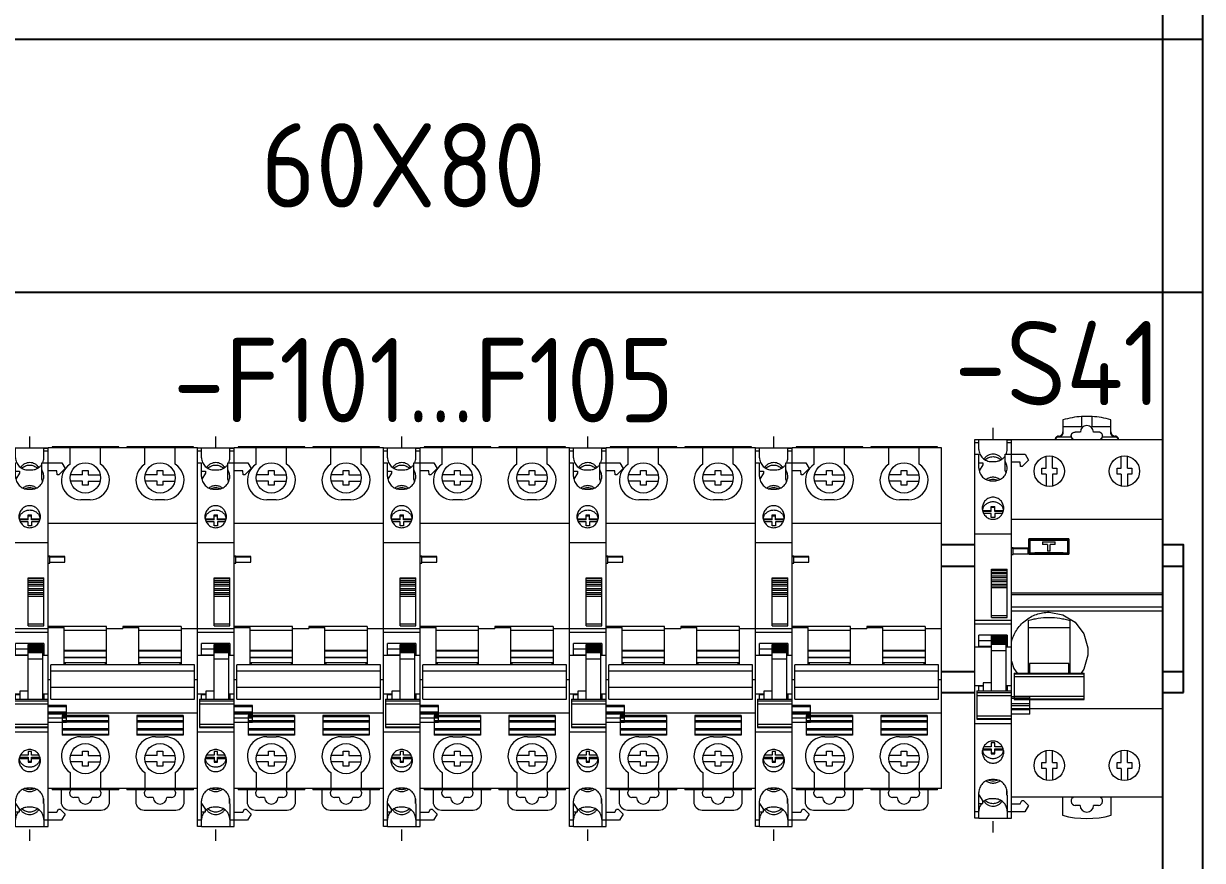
# Model space of a CAD drawing. Header units: millimetres. Extents: x 41350 to 54029, y 25852 to 34717.
# Drawn here: x 46993.9 to 47273.4, y 32630.7 to 32829.2 of the extents above; entities that cross this region are included whole.
import ezdxf
from ezdxf.enums import TextEntityAlignment as Align

# ---------------------------------------------------------------- set-up
doc = ezdxf.new("R2010")
doc.units = ezdxf.units.MM
doc.set_wipeout_variables(frame=1)
doc.layers.add('! NO PLOT !', color=7, linetype='Continuous', true_color=0xff75dd, plot=False)
doc.layers.add('000-PI-Oprema', color=30, linetype='Continuous', lineweight=5)
for name, color, linetype in [('000-PI_TEXT', 7, 'Continuous'), ('002-PI-Kabelska kanalica', 150, 'Continuous'), ('004-PI-DIN Šina', 3, 'Continuous')]:
    doc.layers.add(name, color=color, linetype=linetype)
doc.styles.add('PI0', font='isocpeur.ttf', dxfattribs={"width": 0.9})

# ---------------------------------------------------------------- blocks, each defined once
blk = doc.blocks.new('*U417')
at = {"layer": '002-PI-Kabelska kanalica'}
blk.add_line((40, -100), (40, 1140), dxfattribs=at)
blk = doc.blocks.new('*U273')
at = {"layer": '004-PI-DIN Šina'}
blk.add_lwpolyline([(370, -17.5), (370, 17.5), (0, 17.5), (0, -17.5)], close=True, dxfattribs=at)
for points in [[(0, 12.5), (370, 12.5)], [(0, -12.5), (370, -12.5)]]:
    blk.add_lwpolyline(points, dxfattribs=at)
blk = doc.blocks.new('*U434')
at = {"layer": '002-PI-Kabelska kanalica'}
for p, q in [((-20, 279), (40, 279)), ((-20, -100), (-20, 279)), ((40, -100), (40, 279))]:
    blk.add_line(p, q, dxfattribs=at)
blk = doc.blocks.new('A9N61526')
at = {"layer": '000-PI-Oprema'}
for p, q in [((-10.45, -42.5), (-11.59, -42.5)), ((-6.11, -42.5), (-7.25, -42.5)), ((7.25, -42.5), (6.11, -42.5)), ((11.59, -42.5), (10.45, -42.5)), ((-12.6, -45.5), (-5.1, -45.5)), ((5.1, -45.5), (12.6, -45.5))]:
    blk.add_line(p, q, dxfattribs=at)
for centre, radius, start, end in [((-12.6, -43.5), 2, 180, 270), ((-8.85, -42.5), 1.6, 180, 0), ((-5.1, -43.5), 2, 270, 0), ((5.1, -43.5), 2, 180, 270), ((8.85, -42.5), 1.6, 180, 0), ((12.6, -43.5), 2, 270, 0)]:
    blk.add_arc(centre, radius, start, end, dxfattribs=at)
blk.add_wipeout([(-17.7, 40.4), (17.7, 40.4), (17.7, -40.4), (-17.7, -40.4)]).dxf.layer = '000-PI-Oprema'
for p, q in [((-17.7, -40.4), (-17.7, 40.4)), ((17.7, 40.4), (-17.7, 40.4)), ((-16.75, 40.7), (-16.75, 40.4)), ((-0.95, 40.7), (-16.75, 40.7)), ((-12.45, 36.56), (-12.45, 40.4)), ((-5.25, 36.56), (-5.25, 40.4)), ((-0.95, 40.4), (-0.95, 40.7)), ((0.95, 40.7), (0.95, 40.4)), ((16.75, 40.7), (0.95, 40.7)), ((5.25, 36.56), (5.25, 40.4)), ((12.45, 36.56), (12.45, 40.4)), ((16.75, 40.4), (16.75, 40.7)), ((17.7, -40.4), (17.7, 40.4)), ((-9.55, 34.05), (-12.37, 34.05)), ((-9.55, 34.05), (-9.55, 35.05)), ((-9.55, 35.05), (-8.15, 35.05)), ((-8.15, 35.05), (-8.15, 34.05)), ((-8.15, 34.05), (-5.33, 34.05)), ((8.15, 34.05), (5.33, 34.05)), ((8.15, 34.05), (8.15, 35.05)), ((8.15, 35.05), (9.55, 35.05)), ((9.55, 35.05), (9.55, 34.05)), ((9.55, 34.05), (12.37, 34.05)), ((-9.55, 32.55), (-12.37, 32.55)), ((-9.55, 31.55), (-9.55, 32.55)), ((-8.15, 31.55), (-9.55, 31.55)), ((-8.15, 32.55), (-8.15, 31.55)), ((-8.15, 32.55), (-5.33, 32.55)), ((8.15, 32.55), (5.33, 32.55)), ((8.15, 31.55), (8.15, 32.55)), ((9.55, 31.55), (8.15, 31.55)), ((9.55, 32.55), (9.55, 31.55)), ((9.55, 32.55), (12.37, 32.55)), ((-7.75, 28.1), (-9.95, 28.1)), ((9.95, 28.1), (7.75, 28.1)), ((17.7, 22.5), (-17.7, 22.5)), ((-3.85, -1.98), (-17.7, -1.98)), ((-17.7, -2.22), (-13.85, -2.22)), ((-13.85, -11.05), (-13.85, -2.22)), ((-13.85, -2.78), (-3.85, -2.78)), ((-3.85, -11.05), (-3.85, -1.98)), ((-3.85, -2.39), (0, -2.39)), ((0, -1.98), (0, -2.39)), ((13.85, -1.98), (0, -1.98)), ((0, -2.22), (3.85, -2.22)), ((3.85, -11.05), (3.85, -2.22)), ((3.85, -2.78), (13.85, -2.78)), ((13.85, -1.98), (13.85, -11.05)), ((13.85, -2.39), (17.7, -2.39)), ((-3.85, -7.66), (-13.85, -7.66)), ((-13.85, -7.71), (-3.85, -7.71)), ((13.85, -7.66), (3.85, -7.66)), ((3.85, -7.71), (13.85, -7.71)), ((-17, -19.18), (-17, -11.05)), ((17, -11.05), (-17, -11.05)), ((-3.85, -9.29), (-13.85, -9.29)), ((-13.85, -9.34), (-3.85, -9.34)), ((-3.85, -10.55), (-13.85, -10.55)), ((-13.85, -10.56), (-13.65, -10.56)), ((-13.65, -10.56), (-13.65, -11.05)), ((-4.05, -10.56), (-3.85, -10.56)), ((-4.05, -11.05), (-4.05, -10.56)), ((13.85, -9.29), (3.85, -9.29)), ((3.85, -9.34), (13.85, -9.34)), ((13.85, -10.55), (3.85, -10.55)), ((3.85, -10.56), (4.05, -10.56)), ((4.05, -10.56), (4.05, -11.05)), ((13.65, -10.56), (13.85, -10.56)), ((13.65, -11.05), (13.65, -10.56)), ((17, -19.18), (17, -11.05)), ((-17, -12.49), (17, -12.49)), ((-17, -14.61), (-17.7, -14.61)), ((17, -16.41), (-17, -16.41)), ((17.7, -14.61), (17, -14.61)), ((-17, -19.18), (17, -19.18)), ((17.7, -22.5), (-17.7, -22.5)), ((-3.35, -23.1), (-14.35, -23.1)), ((-14.35, -23.1), (-14.35, -27.7)), ((-14.35, -23.3), (-3.35, -23.3)), ((-3.35, -24.3), (-14.35, -24.3)), ((-14.35, -24.6), (-3.35, -24.6)), ((-3.35, -23.1), (-3.35, -27.7)), ((14.35, -23.1), (3.35, -23.1)), ((3.35, -23.1), (3.35, -27.7)), ((3.35, -23.3), (14.35, -23.3)), ((14.35, -24.3), (3.35, -24.3)), ((3.35, -24.6), (14.35, -24.6)), ((14.35, -23.1), (14.35, -27.7)), ((-3.35, -26.2), (-14.35, -26.2)), ((-14.35, -26.5), (-3.35, -26.5)), ((-14.35, -27.5), (-3.35, -27.5)), ((-3.35, -27.7), (-14.35, -27.7)), ((14.35, -26.2), (3.35, -26.2)), ((3.35, -26.5), (14.35, -26.5)), ((3.35, -27.5), (14.35, -27.5)), ((14.35, -27.7), (3.35, -27.7)), ((-9.95, -28.1), (-7.75, -28.1)), ((7.75, -28.1), (9.95, -28.1)), ((-9.55, -32.55), (-12.37, -32.55)), ((-9.55, -31.55), (-8.15, -31.55)), ((-9.55, -32.55), (-9.55, -31.55)), ((-8.15, -31.55), (-8.15, -32.55)), ((-8.15, -32.55), (-5.33, -32.55)), ((8.15, -32.55), (5.33, -32.55)), ((8.15, -31.55), (9.55, -31.55)), ((8.15, -32.55), (8.15, -31.55)), ((9.55, -31.55), (9.55, -32.55)), ((9.55, -32.55), (12.37, -32.55)), ((-9.55, -34.05), (-12.37, -34.05)), ((-9.55, -35.05), (-9.55, -34.05)), ((-8.15, -35.05), (-9.55, -35.05)), ((-8.15, -34.05), (-5.33, -34.05)), ((-8.15, -34.05), (-8.15, -35.05)), ((8.15, -34.05), (5.33, -34.05)), ((8.15, -35.05), (8.15, -34.05)), ((9.55, -35.05), (8.15, -35.05)), ((9.55, -34.05), (12.37, -34.05)), ((9.55, -34.05), (9.55, -35.05)), ((-12.45, -36.56), (-12.45, -40.4)), ((-5.25, -36.56), (-5.25, -40.4)), ((5.25, -36.56), (5.25, -40.4)), ((12.45, -36.56), (12.45, -40.4)), ((17.7, -40.4), (-17.7, -40.4)), ((-16.75, -40.4), (-16.75, -40.7)), ((-0.95, -40.7), (-16.75, -40.7)), ((-14.6, -40.7), (-14.6, -43.5)), ((-3.1, -43.5), (-3.1, -40.7)), ((-0.95, -40.7), (-0.95, -40.4)), ((0.95, -40.4), (0.95, -40.7)), ((16.75, -40.7), (0.95, -40.7)), ((3.1, -40.7), (3.1, -43.5)), ((14.6, -43.5), (14.6, -40.7)), ((16.75, -40.7), (16.75, -40.4))]:
    blk.add_line(p, q, dxfattribs=at)
for centre in [(-8.85, 33.3), (8.85, 33.3), (-8.85, -33.3), (8.85, -33.3)]:
    blk.add_circle(centre, 3.6, dxfattribs=at)
for centre, radius, start, end in [((-9.95, 32.7), 4.6, 122.9216, 269.9987), ((-7.75, 32.7), 4.6, 269.9922, 57.0813), ((7.75, 32.7), 4.6, 122.9216, 269.9987), ((9.95, 32.7), 4.6, 269.9922, 57.0813), ((-9.95, -32.7), 4.6, 89.9922, 237.0813), ((-7.75, -32.7), 4.6, 302.9216, 89.9987), ((7.75, -32.7), 4.6, 89.9922, 237.0813), ((9.95, -32.7), 4.6, 302.9216, 89.9987), ((-11.59, -41.5), 1, 121.2363, 270), ((-6.11, -41.5), 1, 270, 58.7621), ((6.11, -41.5), 1, 121.2363, 270), ((11.59, -41.5), 1, 270, 58.7621)]:
    blk.add_arc(centre, radius, start, end, dxfattribs=at)
blk = doc.blocks.new('A9A26919')
at = {"layer": '000-PI-Oprema'}
for p, q in [((6.49, 38.5), (6.4, 39.5)), ((8.4, 40), (6.9, 38.5)), ((7.59, 41.4), (8.4, 40)), ((6.9, 38.5), (6.49, 38.5)), ((8.35, 17.78), (8.35, 19.13)), ((8.7, -20.25), (8.7, -16.16)), ((6.4, -41.5), (6.83, -40.75)), ((6.83, -40.75), (7.2, -40.75)), ((7.2, -40.75), (8.4, -41.95)), ((8.4, -41.95), (7.56, -43.4))]:
    blk.add_line(p, q, dxfattribs=at)
blk.add_wipeout([(-4.35, 44.9), (4.35, 44.9), (4.35, -44.9), (-4.35, -44.9)]).dxf.layer = '000-PI-Oprema'
for p, q in [((0, 44.98), (0, 47.65)), ((-4.35, -44.9), (-4.35, 44.9)), ((-4.35, 44.9), (4.35, 44.9)), ((-3.35, 42.57), (-3.35, 44.9)), ((3.35, 42.57), (3.35, 44.83)), ((3.35, 44.83), (4.35, 44.83)), ((4.35, -14.69), (4.35, 44.9)), ((-3.35, 44.13), (-4.35, 44.13)), ((4.35, 44.13), (3.35, 44.13)), ((-4.35, 41.4), (-3.35, 41.4)), ((-3.35, 38.13), (-3.35, 41.4)), ((-3.35, 39.4), (-2.4, 39.4)), ((-2.4, 39.4), (-2.4, 38.9)), ((-0.35, 39.68), (0.35, 39.68)), ((2.85, 37.54), (2.85, 41.4)), ((2.85, 41.4), (7.59, 41.4)), ((6.4, 39.5), (4.35, 39.5)), ((-2.4, 38.9), (-3.28, 37.51)), ((-0.35, 35.11), (0.34, 35.11)), ((-2.5, 28.1), (-0.4, 28.1)), ((-0.4, 27.84), (-0.4, 29.02)), ((-0.4, 29.02), (0.4, 29.02)), ((0.4, 28.76), (-0.4, 28.76)), ((0.4, 27.84), (0.4, 29.02)), ((0.4, 28.1), (2.5, 28.1)), ((-0.4, 27.84), (-2.44, 27.84)), ((-0.4, 27.35), (-2.23, 27.35)), ((-0.4, 26.43), (-0.4, 27.35)), ((0.4, 26.43), (-0.4, 26.43)), ((2.44, 27.84), (0.4, 27.84)), ((0.4, 27.35), (0.4, 26.43)), ((2.23, 27.35), (0.4, 27.35)), ((-4.35, 22.5), (4.35, 22.5)), ((4.35, 19.22), (4.75, 19.22)), ((4.75, 19.21), (4.35, 19.21)), ((4.75, 19.06), (4.35, 19.06)), ((4.35, 17.6), (4.75, 17.6)), ((4.75, 17.6), (4.75, 19.22)), ((4.75, 19.13), (8.35, 19.13)), ((8.35, 19.12), (4.75, 19.12)), ((4.75, 19.07), (8.35, 19.07)), ((4.75, 17.78), (8.35, 17.78)), ((-0.35, 2.67), (-0.35, 14.13)), ((-0.35, 14.13), (3.35, 14.13)), ((3.35, 14.02), (-0.35, 14.02)), ((3.35, 2.67), (3.35, 14.13)), ((3.35, 13.86), (-0.35, 13.86)), ((3.35, 13.38), (-0.35, 13.38)), ((3.35, 13.02), (-0.35, 13.02)), ((3.35, 12.49), (-0.35, 12.49)), ((3.35, 12.09), (-0.35, 12.09)), ((3.35, 11.52), (-0.35, 11.52)), ((3.35, 11.12), (-0.35, 11.12)), ((3.35, 10.54), (-0.35, 10.54)), ((3.35, 10.11), (-0.35, 10.11)), ((-0.35, 9.77), (3.35, 9.77)), ((3.35, 3.12), (-0.35, 3.12)), ((4.35, 1.99), (-4.35, 1.99)), ((-4.35, 1.18), (4.35, 1.18)), ((-0.35, 2.67), (3.35, 2.67)), ((-3.35, -4.23), (-3.35, -1.52)), ((3.35, -1.52), (-3.35, -1.52)), ((-3.35, -2.76), (-0.35, -2.76)), ((-0.35, -14.69), (-0.35, -1.69)), ((-0.35, -1.69), (3.15, -1.69)), ((3.15, -1.73), (-0.35, -1.73)), ((-0.35, -1.84), (3.15, -1.84)), ((3.15, -2.18), (-0.35, -2.18)), ((-0.35, -2.4), (3.15, -2.4)), ((3.15, -2.74), (-0.35, -2.74)), ((3.15, -14.69), (3.15, -1.69)), ((3.15, -2.76), (3.35, -2.76)), ((3.35, -1.52), (3.35, -4.23)), ((-0.35, -4.36), (-4.35, -4.36)), ((-0.35, -4.23), (-3.35, -4.23)), ((-0.35, -2.96), (3.15, -2.96)), ((3.15, -3.3), (-0.35, -3.3)), ((-0.35, -3.42), (3.15, -3.42)), ((3.15, -3.73), (-0.35, -3.73)), ((-0.35, -5.13), (3.15, -5.13)), ((3.35, -4.23), (3.15, -4.23)), ((4.35, -4.36), (3.15, -4.36)), ((-2.35, -13.53), (-4.35, -13.53)), ((-2.35, -13.64), (-3.35, -13.64)), ((-3.35, -14.69), (-3.35, -13.64)), ((-0.35, -12.81), (-2.35, -12.81)), ((-2.35, -12.81), (-2.35, -14.69)), ((4.35, -13.53), (3.15, -13.53)), ((3.35, -13.64), (3.15, -13.64)), ((3.35, -13.64), (3.35, -14.69)), ((-3.85, -14.69), (4.4, -14.69)), ((-3.85, -14.69), (-3.85, -21.44)), ((4.4, -15.17), (-3.85, -15.17)), ((-3.85, -15.81), (4.4, -15.81)), ((4.4, -21.44), (4.4, -14.69)), ((8.7, -16.16), (4.4, -16.16)), ((4.4, -16.46), (8.7, -16.46)), ((8.7, -17.81), (4.4, -17.81)), ((8.7, -18.24), (4.4, -18.24)), ((4.4, -19.15), (8.7, -19.15)), ((4.4, -20.7), (-3.85, -20.7)), ((4.4, -21.35), (-3.85, -21.35)), ((-3.85, -21.44), (4.4, -21.44)), ((4.35, -44.9), (4.35, -21.44)), ((8.7, -20.25), (4.4, -20.25)), ((4.35, -22.5), (-4.35, -22.5)), ((0.4, -27.07), (-0.4, -27.07)), ((-0.4, -27.07), (-0.4, -27.99)), ((0.4, -27.99), (0.4, -27.07)), ((-2.5, -28.74), (-0.4, -28.74)), ((-2.43, -28.48), (-0.4, -28.48)), ((-0.4, -27.99), (-2.23, -27.99)), ((-0.4, -28.48), (-0.4, -29.66)), ((-0.4, -29.4), (0.4, -29.4)), ((-0.4, -29.66), (0.4, -29.66)), ((2.23, -27.99), (0.4, -27.99)), ((0.4, -28.48), (2.43, -28.48)), ((0.4, -29.66), (0.4, -28.48)), ((0.4, -28.74), (2.5, -28.74)), ((0.34, -35.78), (-0.35, -35.78)), ((-3.35, -44.9), (-3.35, -38.81)), ((3.28, -39.42), (3.28, -38.21)), ((-3.35, -39.4), (-2.4, -40.9)), ((-3.35, -41.4), (-2.4, -41.4)), ((-2.4, -41.4), (-2.4, -40.9)), ((0.35, -40.32), (-0.35, -40.32)), ((3.35, -39.42), (3.28, -39.42)), ((3.35, -39.42), (3.35, -44.9)), ((4.35, -41.5), (6.4, -41.5)), ((-3.35, -43.4), (-4.35, -43.4)), ((7.56, -43.4), (3.35, -43.4)), ((-3.35, -44.9), (4.35, -44.9)), ((0, -48.29), (0, -45.62))]:
    blk.add_line(p, q, dxfattribs=at)
for centre, radius, start, end in [((2.06, 36.41), 1.22, 29.3243, 31.0497), ((-0.15, 27.72), 2.4, 161.5352, 169.5192), ((0.15, 27.72), 2.4, 10.3265, 18.4656), ((-0.15, -28.36), 2.4, 190.6257, 198.4672), ((0.15, -28.36), 2.4, 341.5352, 349.5468), ((0.31, -38.81), 3.03, 349.6618, 0.0032), ((-0.41, -43.3), 2.97, 129.549, 132.1537), ((0.26, -38.8), 3.08, 348.3631, 349.6364)]:
    blk.add_arc(centre, radius, start, end, dxfattribs=at)
blk.add_ellipse((0.34, 35.83), major_axis=(0, 3.11), ratio=0.965926, start_param=-1.171263, end_param=-0.98907, dxfattribs=at)
for points, knots in [([(-3.35, 42.57), (-3.35, 42.38), (-3.31, 42), (-3.14, 41.46), (-2.86, 40.95), (-2.48, 40.51), (-2.03, 40.15), (-1.5, 39.88), (-0.94, 39.71), (-0.55, 39.68), (-0.35, 39.68)], [0, 0, 0, 0, 0.12283, 0.246082, 0.369858, 0.494448, 0.619883, 0.746065, 0.872922, 1, 1, 1, 1]), ([(3.09, 41.4), (3.18, 41.58), (3.31, 41.97), (3.35, 42.37), (3.35, 42.57)], [0, 0, 0, 0, 0.500894, 1, 1, 1, 1]), ([(0, 41.42), (-0.21, 41.42), (-0.64, 41.37), (-1.24, 41.13), (-1.77, 40.77), (-2.04, 40.44), (-2.16, 40.27)], [0, 0, 0, 0, 0.252199, 0.50339, 0.752759, 1, 1, 1, 1]), ([(-1.86, 40.07), (-1.74, 40.19), (-1.47, 40.41), (-1.02, 40.66), (-0.52, 40.81), (-0.17, 40.85), (0, 40.85)], [0, 0, 0, 0, 0.247994, 0.497579, 0.748485, 1, 1, 1, 1]), ([(2.16, 40.27), (2.04, 40.44), (1.77, 40.77), (1.24, 41.13), (0.64, 41.37), (0.21, 41.42), (0, 41.42)], [0, 0, 0, 0, 0.247241, 0.49661, 0.747801, 1, 1, 1, 1]), ([(0, 40.85), (0.17, 40.85), (0.52, 40.81), (1.02, 40.66), (1.47, 40.41), (1.74, 40.19), (1.86, 40.07)], [0, 0, 0, 0, 0.251515, 0.502421, 0.752006, 1, 1, 1, 1]), ([(0.35, 39.68), (0.6, 39.68), (1.09, 39.74), (1.78, 39.99), (2.39, 40.41), (2.72, 40.78), (2.85, 40.98)], [0, 0, 0, 0, 0.252113, 0.503275, 0.752671, 1, 1, 1, 1]), ([(3.34, 38.13), (3.34, 38.42), (3.26, 39.01), (3.01, 39.54), (2.85, 39.78)], [0, 0, 0, 0, 0.499874, 1, 1, 1, 1]), ([(-3.35, 38.13), (-3.35, 37.94), (-3.31, 37.54), (-3.14, 36.98), (-2.86, 36.45), (-2.49, 35.99), (-2.03, 35.61), (-1.51, 35.33), (-0.94, 35.15), (-0.55, 35.11), (-0.35, 35.11)], [0, 0, 0, 0, 0.12454, 0.249225, 0.374031, 0.498989, 0.624089, 0.749313, 0.874652, 1, 1, 1, 1]), ([(0.34, 35.11), (0.54, 35.11), (0.94, 35.15), (1.5, 35.33), (2.03, 35.61), (2.48, 35.99), (2.86, 36.45), (3.13, 36.98), (3.3, 37.54), (3.34, 37.94), (3.34, 38.13)], [0, 0, 0, 0, 0.125339, 0.250659, 0.375878, 0.500972, 0.625937, 0.750746, 0.875449, 1, 1, 1, 1]), ([(0, 35.96), (-0.15, 35.96), (-0.44, 35.93), (-0.86, 35.83), (-1.26, 35.65), (-1.5, 35.49), (-1.62, 35.4)], [0, 0, 0, 0, 0.251013, 0.501833, 0.751526, 1, 1, 1, 1]), ([(-1.19, 35.23), (-1, 35.33), (-0.62, 35.47), (-0.2, 35.52), (0, 35.52)], [0, 0, 0, 0, 0.499048, 1, 1, 1, 1]), ([(1.62, 35.4), (1.5, 35.49), (1.26, 35.65), (0.86, 35.83), (0.44, 35.93), (0.15, 35.96), (0, 35.96)], [0, 0, 0, 0, 0.248477, 0.498171, 0.74899, 1, 1, 1, 1]), ([(0, 35.52), (0.2, 35.52), (0.61, 35.47), (1, 35.33), (1.18, 35.24)], [0, 0, 0, 0, 0.500948, 1, 1, 1, 1]), ([(0, 31.21), (-0.17, 31.21), (-0.51, 31.18), (-0.99, 31.02), (-1.44, 30.78), (-1.83, 30.45), (-2.14, 30.05), (-2.37, 29.6), (-2.52, 29.11), (-2.55, 28.78), (-2.55, 28.61)], [0, 0, 0, 0, 0.125049, 0.250187, 0.375185, 0.500183, 0.62516, 0.750067, 0.875091, 1, 1, 1, 1]), ([(2.55, 28.61), (2.55, 28.94), (2.45, 29.45), (2.14, 30.05), (1.82, 30.45), (1.44, 30.78), (0.99, 31.02), (0.51, 31.18), (0.17, 31.21), (0, 31.21)], [0, 0, 0, 0, 0.249133, 0.374157, 0.499271, 0.624425, 0.749555, 0.874826, 1, 1, 1, 1]), ([(-2.55, 28.61), (-2.55, 28.27), (-2.45, 27.76), (-2.14, 27.16), (-1.83, 26.76), (-1.44, 26.43), (-0.99, 26.18), (-0.51, 26.03), (-0.17, 25.99), (0, 25.99)], [0, 0, 0, 0, 0.249122, 0.37418, 0.499329, 0.624506, 0.749633, 0.874873, 1, 1, 1, 1]), ([(-2.43, 28.48), (-2.39, 28.61), (-2.28, 28.85), (-2.07, 29.18), (-1.81, 29.47), (-1.4, 29.81), (-0.8, 30.11), (-0.27, 30.19), (0, 30.19)], [0, 0, 0, 0, 0.123205, 0.246879, 0.371214, 0.496235, 0.747321, 1, 1, 1, 1]), ([(0, 30.19), (0.27, 30.19), (0.8, 30.11), (1.4, 29.81), (1.81, 29.47), (2.07, 29.18), (2.28, 28.85), (2.39, 28.61), (2.43, 28.48)], [0, 0, 0, 0, 0.252679, 0.503765, 0.628786, 0.753121, 0.876795, 1, 1, 1, 1]), ([(0, 25.99), (0.17, 25.99), (0.51, 26.03), (0.99, 26.18), (1.44, 26.43), (1.83, 26.76), (2.14, 27.16), (2.37, 27.61), (2.52, 28.1), (2.55, 28.44), (2.55, 28.61)], [0, 0, 0, 0, 0.125002, 0.250109, 0.375104, 0.500125, 0.625139, 0.75008, 0.875117, 1, 1, 1, 1]), ([(0, -26.64), (-0.17, -26.64), (-0.51, -26.67), (-0.99, -26.83), (-1.44, -27.08), (-1.83, -27.41), (-2.14, -27.81), (-2.45, -28.41), (-2.55, -28.92), (-2.55, -29.26)], [0, 0, 0, 0, 0.125108, 0.25033, 0.37544, 0.500605, 0.62575, 0.750815, 1, 1, 1, 1]), ([(2.55, -29.26), (2.55, -29.09), (2.52, -28.75), (2.38, -28.26), (2.14, -27.81), (1.83, -27.41), (1.44, -27.08), (0.99, -26.83), (0.51, -26.67), (0.17, -26.64), (0, -26.64)], [0, 0, 0, 0, 0.12491, 0.249964, 0.374917, 0.499931, 0.624943, 0.749925, 0.875017, 1, 1, 1, 1]), ([(-2.55, -29.26), (-2.55, -29.43), (-2.52, -29.77), (-2.38, -30.25), (-2.14, -30.71), (-1.83, -31.11), (-1.44, -31.44), (-0.99, -31.68), (-0.51, -31.83), (-0.17, -31.87), (0, -31.87)], [0, 0, 0, 0, 0.124932, 0.249977, 0.374903, 0.499888, 0.624882, 0.749865, 0.87498, 1, 1, 1, 1]), ([(0, -30.83), (-0.27, -30.83), (-0.8, -30.75), (-1.4, -30.45), (-1.81, -30.11), (-2.07, -29.82), (-2.28, -29.49), (-2.39, -29.24), (-2.43, -29.12)], [0, 0, 0, 0, 0.252679, 0.503765, 0.628786, 0.753121, 0.876795, 1, 1, 1, 1]), ([(2.43, -29.12), (2.39, -29.24), (2.28, -29.49), (2.07, -29.82), (1.81, -30.11), (1.4, -30.45), (0.8, -30.75), (0.27, -30.83), (0, -30.83)], [0, 0, 0, 0, 0.123205, 0.246879, 0.371214, 0.496235, 0.747321, 1, 1, 1, 1]), ([(0, -31.87), (0.17, -31.87), (0.51, -31.83), (0.99, -31.68), (1.44, -31.44), (1.83, -31.11), (2.14, -30.71), (2.45, -30.11), (2.55, -29.6), (2.55, -29.26)], [0, 0, 0, 0, 0.125145, 0.250393, 0.375506, 0.500654, 0.625772, 0.750811, 1, 1, 1, 1]), ([(-0.35, -35.78), (-0.55, -35.78), (-0.94, -35.82), (-1.51, -36), (-2.04, -36.28), (-2.49, -36.66), (-2.87, -37.13), (-3.14, -37.65), (-3.31, -38.22), (-3.35, -38.61), (-3.35, -38.81)], [0, 0, 0, 0, 0.125272, 0.250539, 0.375717, 0.500798, 0.625767, 0.750613, 0.875374, 1, 1, 1, 1]), ([(-1.59, -36.06), (-1.37, -36.23), (-0.86, -36.51), (-0.29, -36.6), (0, -36.6)], [0, 0, 0, 0, 0.498195, 1, 1, 1, 1]), ([(0, -36.16), (-0.2, -36.16), (-0.59, -36.11), (-0.97, -35.98), (-1.15, -35.89)], [0, 0, 0, 0, 0.500887, 1, 1, 1, 1]), ([(1.14, -35.89), (0.97, -35.98), (0.59, -36.11), (0.2, -36.16), (0, -36.16)], [0, 0, 0, 0, 0.499114, 1, 1, 1, 1]), ([(0, -36.6), (0.28, -36.6), (0.86, -36.51), (1.37, -36.23), (1.59, -36.06)], [0, 0, 0, 0, 0.501799, 1, 1, 1, 1]), ([(3.34, -38.81), (3.34, -38.61), (3.31, -38.22), (3.14, -37.65), (2.86, -37.13), (2.49, -36.66), (2.03, -36.28), (1.51, -36), (0.94, -35.82), (0.54, -35.78), (0.34, -35.78)], [0, 0, 0, 0, 0.124588, 0.249373, 0.374204, 0.499185, 0.624278, 0.749439, 0.874757, 1, 1, 1, 1]), ([(-2.69, -41.4), (-2.79, -41.53), (-2.98, -41.8), (-3.19, -42.25), (-3.32, -42.72), (-3.35, -43.05), (-3.35, -43.22)], [0, 0, 0, 0, 0.251532, 0.501774, 0.751286, 1, 1, 1, 1]), ([(-0.35, -40.32), (-0.53, -40.32), (-0.88, -40.35), (-1.39, -40.48), (-1.87, -40.7), (-2.17, -40.9), (-2.3, -41.01)], [0, 0, 0, 0, 0.251084, 0.501926, 0.751596, 1, 1, 1, 1]), ([(-2.16, -40.91), (-2.04, -41.08), (-1.77, -41.41), (-1.24, -41.77), (-0.64, -42), (-0.21, -42.06), (0, -42.06)], [0, 0, 0, 0, 0.247243, 0.496613, 0.747803, 1, 1, 1, 1]), ([(0, -41.49), (-0.17, -41.49), (-0.52, -41.45), (-1.02, -41.3), (-1.47, -41.05), (-1.74, -40.83), (-1.86, -40.71)], [0, 0, 0, 0, 0.251513, 0.502419, 0.752004, 1, 1, 1, 1]), ([(1.86, -40.71), (1.74, -40.83), (1.47, -41.05), (1.02, -41.3), (0.52, -41.45), (0.17, -41.49), (0, -41.49)], [0, 0, 0, 0, 0.247996, 0.497581, 0.748487, 1, 1, 1, 1]), ([(0, -42.06), (0.21, -42.06), (0.64, -42), (1.24, -41.77), (1.77, -41.41), (2.04, -41.08), (2.16, -40.91)], [0, 0, 0, 0, 0.252197, 0.503387, 0.752757, 1, 1, 1, 1]), ([(3.35, -43.22), (3.35, -43.03), (3.31, -42.65), (3.14, -42.1), (2.86, -41.59), (2.48, -41.15), (2.03, -40.79), (1.5, -40.52), (0.94, -40.35), (0.55, -40.32), (0.35, -40.32)], [0, 0, 0, 0, 0.12283, 0.246082, 0.369858, 0.494448, 0.619883, 0.746065, 0.872922, 1, 1, 1, 1])]:
    blk.add_open_spline(points, degree=3, knots=knots, dxfattribs=at)
blk.add_open_spline([(-3.35, -44.9), (-3.68, -44.9), (-4.02, -44.9), (-4.35, -44.9)], degree=3, dxfattribs=at)
blk = doc.blocks.new('*U490')
at = {"layer": '! NO PLOT !'}
blk.add_blockref('A9N61526', (4.35, 4.82), dxfattribs=at)
blk.add_blockref('A9A26919', (-17.7, 0.32), dxfattribs=at)
blk = doc.blocks.new('*U491')
at = {"layer": '! NO PLOT !', "color": 0, "linetype": 'ByBlock', "lineweight": -2, "transparency": 16777216}
blk.add_blockref('*U490', (0, 0), dxfattribs=at)
blk.add_blockref('*U490', (44.1, 0), dxfattribs=at)
blk.add_blockref('*U490', (88.2, 0), dxfattribs=at)
blk.add_blockref('*U490', (132.3, 0), dxfattribs=at)
blk.add_blockref('*U490', (176.4, 0), dxfattribs=at)
blk = doc.blocks.new('A9R61225')
at = {"layer": '000-PI-Oprema'}
for p, q in [((-1.25, 47.86), (-1.25, 45.4)), ((1.25, 45.4), (1.25, 47.87)), ((-5.7, 47.04), (-5.7, 45.4)), ((-5.7, 45.4), (-5.7, 43.97)), ((-1.25, 45.4), (-5.7, 45.4)), ((5.7, 45.4), (1.25, 45.4)), ((5.7, 45.4), (5.7, 47.05)), ((5.7, 43.97), (5.7, 45.4)), ((-1.55, 44.17), (-2.75, 44.17)), ((2.75, 44.17), (1.55, 44.17)), ((-1.6, -44.4), (-2.75, -44.4)), ((2.75, -44.4), (1.6, -44.4))]:
    blk.add_line(p, q, dxfattribs=at)
for centre, radius, start, end in [((0.02, 28.56), 19.35, 93.7668, 107.1978), ((0.02, 28.55), 19.35, 86.3591, 93.7668), ((0.02, 28.56), 19.35, 72.9337, 86.3591), ((-6.7, 44.2), 0.997, 347.1163, 359.9879), ((6.7, 44.2), 0.997, 180.012, 192.94), ((0, -44.4), 1.6, 180, 0), ((0, -25.5), 22, 254.849, 285.151)]:
    blk.add_arc(centre, radius, start, end, dxfattribs=at)
blk.add_ellipse((0, 44.17), major_axis=(0, 1.55), ratio=0.997493, start_param=-1.570796, end_param=1.570796, dxfattribs=at)
blk.add_wipeout([(-17.9, 42.4), (17.9, 42.4), (17.9, -42.4), (-17.9, -42.4)]).dxf.layer = '000-PI-Oprema'
for p, q in [((-17.9, -42.4), (-17.9, 42.4)), ((-17.9, 42.4), (17.9, 42.4)), ((-3.72, 42.94), (-6.92, 42.94)), ((-6.7, 42.97), (-6.7, 43.2)), ((-3.75, 43.17), (-3.75, 43.17)), ((6.92, 42.94), (3.72, 42.94)), ((3.75, 43.17), (3.75, 43.17)), ((6.7, 42.97), (6.7, 43.2)), ((17.9, -42.4), (17.9, 42.4)), ((-9.65, 35.6), (-9.65, 38.42)), ((-8.15, 35.6), (-8.15, 38.42)), ((8.15, 35.6), (8.15, 38.42)), ((9.65, 35.6), (9.65, 38.42)), ((-10.65, 34.2), (-10.65, 35.6)), ((-10.65, 35.6), (-9.65, 35.6)), ((-9.65, 34.2), (-10.65, 34.2)), ((-9.65, 34.2), (-9.65, 31.49)), ((-8.15, 35.6), (-7.15, 35.6)), ((-8.15, 34.2), (-8.15, 31.38)), ((-7.15, 34.2), (-8.15, 34.2)), ((-7.15, 35.6), (-7.15, 34.2)), ((7.15, 34.2), (7.15, 35.6)), ((7.15, 35.6), (8.15, 35.6)), ((8.15, 34.2), (7.15, 34.2)), ((8.15, 34.2), (8.15, 31.49)), ((9.65, 35.6), (10.65, 35.6)), ((9.65, 34.2), (9.65, 31.38)), ((10.65, 34.2), (9.65, 34.2)), ((10.65, 35.6), (10.65, 34.2)), ((-17.9, 23.5), (17.9, 23.5)), ((-13.75, 15.21), (-13.75, 18.81)), ((-4.25, 18.81), (-13.75, 18.81)), ((-13.65, 18.76), (-13.65, 15.26)), ((-13.44, 18.55), (-13.65, 18.76)), ((-4.35, 18.76), (-13.65, 18.76)), ((-13.44, 15.47), (-13.44, 18.55)), ((-10.5, 18.11), (-10.5, 17.51)), ((-10.5, 18.11), (-7.5, 18.11)), ((-9.3, 17.51), (-10.5, 17.51)), ((-9.3, 17.51), (-9.3, 15.91)), ((-8.7, 15.91), (-8.7, 17.51)), ((-7.5, 17.51), (-8.7, 17.51)), ((-7.5, 17.51), (-7.5, 18.11)), ((-4.35, 18.76), (-4.56, 18.55)), ((-4.56, 18.55), (-4.56, 15.47)), ((-4.35, 18.76), (-4.35, 15.26)), ((-4.25, 18.81), (-4.25, 15.21)), ((-13.75, 15.21), (-4.25, 15.21)), ((-13.44, 15.47), (-13.65, 15.26)), ((-4.35, 15.26), (-13.65, 15.26)), ((-8.7, 15.91), (-9.3, 15.91)), ((-4.35, 15.26), (-4.56, 15.47)), ((-17.9, 6), (17.9, 6)), ((17.9, 5.6), (-17.9, 5.6)), ((17.9, 2.62), (-17.9, 2.62)), ((-17.9, 1.8), (17.9, 1.8)), ((-13.95, -0.56), (-13.95, -12.99)), ((-13.95, -2.22), (-3.95, -2.22)), ((-3.95, -13.21), (-3.95, -0.56)), ((-13.6, -10.76), (-13.6, -12.99)), ((-4.3, -10.76), (-13.6, -10.76)), ((-4.3, -12.99), (-4.3, -10.76)), ((-17.25, -12.99), (-17.25, -19.28)), ((-17.25, -12.99), (-0.65, -12.99)), ((-0.65, -13.27), (-17.25, -13.27)), ((-17.25, -13.84), (-0.65, -13.84)), ((-0.65, -19.28), (-0.65, -12.99)), ((-17.25, -18.45), (-0.65, -18.45)), ((-17.25, -19.08), (-0.65, -19.08)), ((-17.25, -19.28), (-0.65, -19.28)), ((17.9, -21.5), (-17.9, -21.5)), ((-9.65, -34.2), (-9.65, -31.38)), ((-8.15, -34.2), (-8.15, -31.49)), ((8.15, -34.2), (8.15, -31.38)), ((9.65, -34.2), (9.65, -31.49)), ((-10.65, -34.2), (-9.65, -34.2)), ((-10.65, -35.6), (-10.65, -34.2)), ((-9.65, -35.6), (-10.65, -35.6)), ((-9.65, -35.6), (-9.65, -38.42)), ((-8.15, -34.2), (-7.15, -34.2)), ((-7.15, -35.6), (-8.15, -35.6)), ((-8.15, -35.6), (-8.15, -38.42)), ((-7.15, -34.2), (-7.15, -35.6)), ((7.15, -34.2), (8.15, -34.2)), ((7.15, -35.6), (7.15, -34.2)), ((8.15, -35.6), (7.15, -35.6)), ((8.15, -35.6), (8.15, -38.42)), ((9.65, -34.2), (10.65, -34.2)), ((10.65, -35.6), (9.65, -35.6)), ((9.65, -35.6), (9.65, -38.42)), ((10.65, -34.2), (10.65, -35.6)), ((17.9, -42.4), (-17.9, -42.4)), ((-5.75, -42.4), (-5.75, -46.74)), ((5.75, -46.74), (5.75, -42.4))]:
    blk.add_line(p, q, dxfattribs=at)
for points in [[(-8.95, 1.43), (-5.69, 0.83), (-2.81, -0.95), (-0.74, -3.68), (0.23, -7.01), (0.24, -8.75), (-0.69, -12.09), (-1.35, -12.99)], [(-17.9, -10.2), (-17.31, -11.88), (-16.52, -12.99)]]:
    blk.add_lwpolyline(points, dxfattribs=at)
for centre in [(-8.9, 34.9), (8.9, 34.9), (-8.9, -34.9), (8.9, -34.9)]:
    blk.add_circle(centre, 3.6, dxfattribs=at)
for centre, radius, start, end in [((-6.7, 42.17), 0.799, 105.7191, 162.5797), ((-6.7, 42.17), 0.798, 89.9978, 105.8274), ((-6.7, 44.2), 0.999, 269.9454, 347.0414), ((-2.74, 43.17), 1.01, 180.0265, 193.2692), ((-2.75, 43.4), 0.997, 186.5991, 192.9366), ((-2.75, 43.4), 0.999, 192.9945, 257.1509), ((-2.75, 43.17), 0.997, 193.3525, 232.1475), ((-2.75, 43.4), 1, 257.1244, 269.986), ((2.75, 43.4), 1, 270.014, 282.8756), ((2.75, 43.4), 0.999, 282.8491, 347.0055), ((2.75, 43.17), 0.997, 307.8525, 346.6475), ((2.75, 43.4), 0.997, 347.0633, 353.3318), ((2.74, 43.17), 1.01, 346.7358, 359.97), ((6.7, 44.2), 0.999, 193.0148, 270.0545), ((6.7, 42.17), 0.798, 74.1717, 90.003), ((6.7, 42.17), 0.799, 17.4202, 74.281), ((-2.75, -43.4), 1, 98.4889, 270), ((2.75, -43.4), 1, 270, 81.5109)]:
    blk.add_arc(centre, radius, start, end, dxfattribs=at)
for centre, ratio, start_param, end_param in [((-9, 19.31), 0.052715, -1.868969, -1.272624), ((-9, 14.72), 0.052408, 1.272624, 1.868969)]:
    blk.add_ellipse(centre, major_axis=(15.1, 0), ratio=ratio, start_param=start_param, end_param=end_param, dxfattribs=at)
for points, knots in [([(-6.7, 43.2), (-6.75, 43.2), (-6.86, 43.19), (-7.01, 43.14), (-7.15, 43.07), (-7.27, 42.97), (-7.37, 42.85), (-7.44, 42.71), (-7.49, 42.56), (-7.5, 42.45), (-7.5, 42.4)], [0, 0, 0, 0, 0.125112, 0.250297, 0.375357, 0.500391, 0.625365, 0.750255, 0.875187, 1, 1, 1, 1]), ([(-5.7, 43.97), (-5.7, 43.91), (-5.71, 43.77), (-5.77, 43.58), (-5.86, 43.41), (-5.99, 43.26), (-6.14, 43.13), (-6.31, 43.04), (-6.5, 42.98), (-6.63, 42.97), (-6.7, 42.97)], [0, 0, 0, 0, 0.124989, 0.250006, 0.374999, 0.500006, 0.625011, 0.750004, 0.875016, 1, 1, 1, 1]), ([(-3.75, 43.17), (-3.75, 43.23), (-3.74, 43.37), (-3.68, 43.55), (-3.59, 43.73), (-3.46, 43.88), (-3.31, 44.01), (-3.14, 44.1), (-2.95, 44.16), (-2.82, 44.17), (-2.75, 44.17)], [0, 0, 0, 0, 0.124987, 0.250005, 0.374997, 0.500002, 0.625006, 0.749999, 0.875014, 1, 1, 1, 1]), ([(3.75, 43.17), (3.75, 43.23), (3.74, 43.37), (3.68, 43.55), (3.59, 43.73), (3.46, 43.88), (3.31, 44.01), (3.14, 44.1), (2.95, 44.16), (2.82, 44.17), (2.75, 44.17)], [0, 0, 0, 0, 0.124994, 0.250027, 0.37502, 0.500043, 0.625039, 0.750004, 0.875015, 1, 1, 1, 1]), ([(6.7, 42.97), (6.63, 42.97), (6.5, 42.98), (6.31, 43.04), (6.14, 43.13), (5.99, 43.26), (5.86, 43.41), (5.77, 43.58), (5.71, 43.77), (5.7, 43.91), (5.7, 43.97)], [0, 0, 0, 0, 0.124988, 0.250005, 0.374998, 0.500004, 0.625009, 0.750002, 0.875014, 1, 1, 1, 1]), ([(7.5, 42.4), (7.5, 42.45), (7.49, 42.56), (7.44, 42.71), (7.37, 42.85), (7.27, 42.97), (7.15, 43.07), (7.01, 43.14), (6.86, 43.19), (6.75, 43.2), (6.7, 43.2)], [0, 0, 0, 0, 0.124813, 0.249744, 0.374635, 0.499609, 0.624643, 0.749703, 0.874888, 1, 1, 1, 1]), ([(-17.9, -5.69), (-17.78, -5.19), (-17.45, -4.21), (-16.74, -2.84), (-15.8, -1.61), (-14.68, -0.54), (-13.4, 0.32), (-11.99, 0.96), (-10.49, 1.35), (-9.46, 1.43), (-8.95, 1.43)], [0, 0, 0, 0, 0.124843, 0.24978, 0.374764, 0.499797, 0.624842, 0.749879, 0.874944, 1, 1, 1, 1]), ([(-13.95, -0.56), (-13.56, -0.44), (-12.76, -0.22), (-11.1, 0.1), (-9.81, 0.2), (-8.95, 0.2)], [0, 0, 0, 0, 0.242083, 0.490981, 1, 1, 1, 1]), ([(-8.95, 0.2), (-8.09, 0.2), (-6.8, 0.1), (-5.14, -0.22), (-4.34, -0.44), (-3.95, -0.56)], [0, 0, 0, 0, 0.509019, 0.757917, 1, 1, 1, 1])]:
    blk.add_open_spline(points, degree=3, knots=knots, dxfattribs=at)

msp = doc.modelspace()

# ---------------------------------------------------------------- block references
for name, p, rotation in [('*U417', (47313.397, 33275.528), 180), ('*U434', (46994.397, 32805.528), 270)]:
    msp.add_blockref(name, p, dxfattribs=dict(rotation=rotation))
msp.add_blockref('*U273', (46898.897, 32688.028))

# ---------------------------------------------------------------- texts
at = {"insert": (47083.897, 32795.577), "char_height": 20, "width": 16.78721, "attachment_point": 5, "style": 'PI0'}
msp.add_mtext('60X80', dxfattribs=at)
at = {"layer": '000-PI_TEXT', "style": 'PI0', "width": 0.9}
for s, p in [('-S41', (47239.105, 32748.688)), ('-F101...F105', (47088.731, 32744.647))]:
    msp.add_text(s, height=20, dxfattribs=at).set_placement(p, align=Align.MIDDLE)

# ---------------------------------------------------------------- next in the draw order: block references
at = {"layer": '! NO PLOT !'}
for name, p in [('A9R61225', (47245.997, 32688.128)), ('*U491', (47013.047, 32683.308))]:
    msp.add_blockref(name, p, dxfattribs=at)

# ---------------------------------------------------------------- next in the draw order: linework, layer by layer
at = {"layer": '! NO PLOT !', "ltscale": 0.25}
msp.add_line((47263.897, 33210.528), (47263.897, 32200.528), dxfattribs=at)

# ---------------------------------------------------------------- next in the draw order: block references
at = {"layer": '! NO PLOT !'}
msp.add_blockref('A9A26919', (47223.747, 32685.627), dxfattribs=at)

doc.saveas('drawing.dxf')
